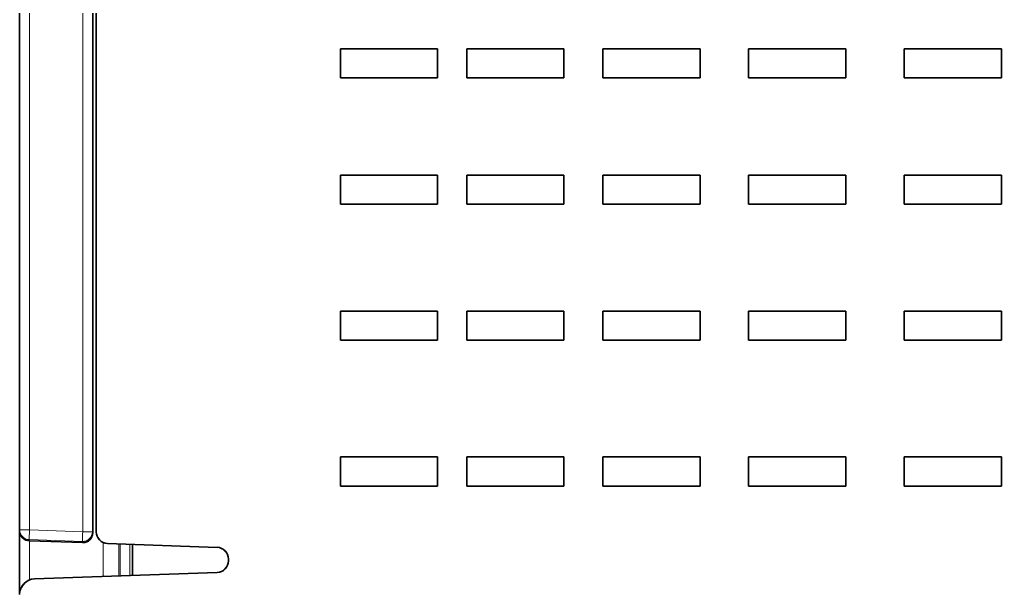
# Model space of a CAD drawing. Extents: x -45 to 645, y -160 to 467.
# Drawn here: x 291.1 to 341.6, y 165.5 to 195.1 of the extents above; entities that cross this region are included whole.
import ezdxf

# ---------------------------------------------------------------- set-up
doc = ezdxf.new("R2010")
doc.units = 0
doc.layers.add('layer 1', color=7, linetype='Continuous')

msp = doc.modelspace()

# ---------------------------------------------------------------- linework, layer by layer
at = {"color": 7, "lineweight": 35}
for p, q in [((291.132, 168.806), (291.132, 236.762)), ((291.132, 168.806), (291.132, 236.762)), ((291.132, 168.806), (291.132, 236.762)), ((291.132, 168.806), (291.132, 236.762)), ((294.89, 168.651), (294.89, 225.463)), ((294.89, 225.463), (294.89, 168.651)), ((294.89, 168.651), (294.89, 225.463)), ((294.89, 225.463), (294.89, 168.651)), ((295.071, 205.062), (295.071, 168.706)), ((295.071, 205.062), (295.071, 168.706)), ((295.071, 205.062), (295.071, 168.706)), ((295.071, 205.062), (295.071, 168.706))]:
    msp.add_line(p, q, dxfattribs=at)
at = {"color": 7, "lineweight": 13}
for p, q in [((291.632, 236.762), (291.632, 168.806)), ((291.632, 236.762), (291.632, 168.806)), ((291.632, 236.762), (291.632, 168.806)), ((291.632, 236.762), (291.632, 168.806)), ((294.375, 168.711), (294.375, 236.262)), ((294.375, 168.711), (294.375, 236.262)), ((294.375, 168.711), (294.375, 236.262)), ((294.375, 168.711), (294.375, 236.262)), ((294.875, 168.711), (294.875, 236.262)), ((294.875, 236.262), (294.875, 168.711)), ((294.875, 168.711), (294.875, 236.262)), ((294.875, 236.262), (294.875, 168.711))]:
    msp.add_line(p, q, dxfattribs=at)
at = {"color": 7, "lineweight": 35, "ltscale": 0.0375}
for p, q in [((307.632, 192.062), (307.632, 193.562)), ((307.632, 192.062), (307.632, 193.562)), ((307.632, 192.062), (307.632, 193.562)), ((307.632, 192.062), (307.632, 193.562)), ((312.632, 193.562), (312.632, 192.062)), ((312.632, 193.562), (312.632, 192.062)), ((312.632, 193.562), (312.632, 192.062)), ((312.632, 193.562), (312.632, 192.062)), ((314.132, 192.062), (314.132, 193.562)), ((314.132, 192.062), (314.132, 193.562)), ((314.132, 192.062), (314.132, 193.562)), ((314.132, 192.062), (314.132, 193.562)), ((319.132, 193.562), (319.132, 192.062)), ((319.132, 193.562), (319.132, 192.062)), ((319.132, 193.562), (319.132, 192.062)), ((319.132, 193.562), (319.132, 192.062)), ((321.132, 192.062), (321.132, 193.562)), ((321.132, 192.062), (321.132, 193.562)), ((321.132, 192.062), (321.132, 193.562)), ((321.132, 192.062), (321.132, 193.562)), ((326.132, 193.562), (326.132, 192.062)), ((326.132, 193.562), (326.132, 192.062)), ((326.132, 193.562), (326.132, 192.062)), ((326.132, 193.562), (326.132, 192.062)), ((328.632, 192.062), (328.632, 193.562)), ((328.632, 192.062), (328.632, 193.562)), ((328.632, 192.062), (328.632, 193.562)), ((328.632, 192.062), (328.632, 193.562)), ((333.632, 193.562), (333.632, 192.062)), ((333.632, 193.562), (333.632, 192.062)), ((333.632, 193.562), (333.632, 192.062)), ((333.632, 193.562), (333.632, 192.062)), ((336.632, 192.062), (336.632, 193.562)), ((336.632, 192.062), (336.632, 193.562)), ((336.632, 192.062), (336.632, 193.562)), ((336.632, 192.062), (336.632, 193.562)), ((341.632, 193.562), (341.632, 192.062)), ((341.632, 193.562), (341.632, 192.062)), ((341.632, 193.562), (341.632, 192.062)), ((341.632, 193.562), (341.632, 192.062)), ((307.632, 185.562), (307.632, 187.062)), ((307.632, 185.562), (307.632, 187.062)), ((307.632, 185.562), (307.632, 187.062)), ((307.632, 185.562), (307.632, 187.062)), ((312.632, 187.062), (312.632, 185.562)), ((312.632, 187.062), (312.632, 185.562)), ((312.632, 187.062), (312.632, 185.562)), ((312.632, 187.062), (312.632, 185.562)), ((314.132, 185.562), (314.132, 187.062)), ((314.132, 185.562), (314.132, 187.062)), ((314.132, 185.562), (314.132, 187.062)), ((314.132, 185.562), (314.132, 187.062)), ((319.132, 187.062), (319.132, 185.562)), ((319.132, 187.062), (319.132, 185.562)), ((319.132, 187.062), (319.132, 185.562)), ((319.132, 187.062), (319.132, 185.562)), ((321.132, 185.562), (321.132, 187.062)), ((321.132, 185.562), (321.132, 187.062)), ((321.132, 185.562), (321.132, 187.062)), ((321.132, 185.562), (321.132, 187.062)), ((326.132, 187.062), (326.132, 185.562)), ((326.132, 187.062), (326.132, 185.562)), ((326.132, 187.062), (326.132, 185.562)), ((326.132, 187.062), (326.132, 185.562)), ((328.632, 185.562), (328.632, 187.062)), ((328.632, 185.562), (328.632, 187.062)), ((328.632, 185.562), (328.632, 187.062)), ((328.632, 185.562), (328.632, 187.062)), ((333.632, 187.062), (333.632, 185.562)), ((333.632, 187.062), (333.632, 185.562)), ((333.632, 187.062), (333.632, 185.562)), ((333.632, 187.062), (333.632, 185.562)), ((336.632, 185.562), (336.632, 187.062)), ((336.632, 185.562), (336.632, 187.062)), ((336.632, 185.562), (336.632, 187.062)), ((336.632, 185.562), (336.632, 187.062)), ((341.632, 187.062), (341.632, 185.562)), ((341.632, 187.062), (341.632, 185.562)), ((341.632, 187.062), (341.632, 185.562)), ((341.632, 187.062), (341.632, 185.562)), ((307.632, 178.562), (307.632, 180.062)), ((307.632, 178.562), (307.632, 180.062)), ((307.632, 178.562), (307.632, 180.062)), ((307.632, 178.562), (307.632, 180.062)), ((312.632, 180.062), (312.632, 178.562)), ((312.632, 180.062), (312.632, 178.562)), ((312.632, 180.062), (312.632, 178.562)), ((312.632, 180.062), (312.632, 178.562)), ((314.132, 178.562), (314.132, 180.062)), ((314.132, 178.562), (314.132, 180.062)), ((314.132, 178.562), (314.132, 180.062)), ((314.132, 178.562), (314.132, 180.062)), ((319.132, 180.062), (319.132, 178.562)), ((319.132, 180.062), (319.132, 178.562)), ((319.132, 180.062), (319.132, 178.562)), ((319.132, 180.062), (319.132, 178.562)), ((321.132, 178.562), (321.132, 180.062)), ((321.132, 178.562), (321.132, 180.062)), ((321.132, 178.562), (321.132, 180.062)), ((321.132, 178.562), (321.132, 180.062)), ((326.132, 180.062), (326.132, 178.562)), ((326.132, 180.062), (326.132, 178.562)), ((326.132, 180.062), (326.132, 178.562)), ((326.132, 180.062), (326.132, 178.562)), ((328.632, 178.562), (328.632, 180.062)), ((328.632, 178.562), (328.632, 180.062)), ((328.632, 178.562), (328.632, 180.062)), ((328.632, 178.562), (328.632, 180.062)), ((333.632, 180.062), (333.632, 178.562)), ((333.632, 180.062), (333.632, 178.562)), ((333.632, 180.062), (333.632, 178.562)), ((333.632, 180.062), (333.632, 178.562)), ((336.632, 178.562), (336.632, 180.062)), ((336.632, 178.562), (336.632, 180.062)), ((336.632, 178.562), (336.632, 180.062)), ((336.632, 178.562), (336.632, 180.062)), ((341.632, 180.062), (341.632, 178.562)), ((341.632, 180.062), (341.632, 178.562)), ((341.632, 180.062), (341.632, 178.562)), ((341.632, 180.062), (341.632, 178.562)), ((307.632, 171.062), (307.632, 172.562)), ((307.632, 171.062), (307.632, 172.562)), ((307.632, 171.062), (307.632, 172.562)), ((307.632, 171.062), (307.632, 172.562)), ((312.632, 172.562), (312.632, 171.062)), ((312.632, 172.562), (312.632, 171.062)), ((312.632, 172.562), (312.632, 171.062)), ((312.632, 172.562), (312.632, 171.062)), ((314.132, 171.062), (314.132, 172.562)), ((314.132, 171.062), (314.132, 172.562)), ((314.132, 171.062), (314.132, 172.562)), ((314.132, 171.062), (314.132, 172.562)), ((319.132, 172.562), (319.132, 171.062)), ((319.132, 172.562), (319.132, 171.062)), ((319.132, 172.562), (319.132, 171.062)), ((319.132, 172.562), (319.132, 171.062)), ((321.132, 171.062), (321.132, 172.562)), ((321.132, 171.062), (321.132, 172.562)), ((321.132, 171.062), (321.132, 172.562)), ((321.132, 171.062), (321.132, 172.562)), ((326.132, 172.562), (326.132, 171.062)), ((326.132, 172.562), (326.132, 171.062)), ((326.132, 172.562), (326.132, 171.062)), ((326.132, 172.562), (326.132, 171.062)), ((328.632, 171.062), (328.632, 172.562)), ((328.632, 171.062), (328.632, 172.562)), ((328.632, 171.062), (328.632, 172.562)), ((328.632, 171.062), (328.632, 172.562)), ((333.632, 172.562), (333.632, 171.062)), ((333.632, 172.562), (333.632, 171.062)), ((333.632, 172.562), (333.632, 171.062)), ((333.632, 172.562), (333.632, 171.062)), ((336.632, 171.062), (336.632, 172.562)), ((336.632, 171.062), (336.632, 172.562)), ((336.632, 171.062), (336.632, 172.562)), ((336.632, 171.062), (336.632, 172.562)), ((341.632, 172.562), (341.632, 171.062)), ((341.632, 172.562), (341.632, 171.062)), ((341.632, 172.562), (341.632, 171.062)), ((341.632, 172.562), (341.632, 171.062))]:
    msp.add_line(p, q, dxfattribs=at)
at = {"color": 7, "lineweight": 35, "ltscale": 0.125}
for p, q in [((307.632, 193.562), (312.632, 193.562)), ((307.632, 193.562), (312.632, 193.562)), ((307.632, 193.562), (312.632, 193.562)), ((307.632, 193.562), (312.632, 193.562)), ((314.132, 193.562), (319.132, 193.562)), ((314.132, 193.562), (319.132, 193.562)), ((314.132, 193.562), (319.132, 193.562)), ((314.132, 193.562), (319.132, 193.562)), ((321.132, 193.562), (326.132, 193.562)), ((321.132, 193.562), (326.132, 193.562)), ((321.132, 193.562), (326.132, 193.562)), ((321.132, 193.562), (326.132, 193.562)), ((328.632, 193.562), (333.632, 193.562)), ((328.632, 193.562), (333.632, 193.562)), ((328.632, 193.562), (333.632, 193.562)), ((328.632, 193.562), (333.632, 193.562)), ((336.632, 193.562), (341.632, 193.562)), ((336.632, 193.562), (341.632, 193.562)), ((336.632, 193.562), (341.632, 193.562)), ((336.632, 193.562), (341.632, 193.562)), ((312.632, 192.062), (307.632, 192.062)), ((312.632, 192.062), (307.632, 192.062)), ((312.632, 192.062), (307.632, 192.062)), ((312.632, 192.062), (307.632, 192.062)), ((319.132, 192.062), (314.132, 192.062)), ((319.132, 192.062), (314.132, 192.062)), ((319.132, 192.062), (314.132, 192.062)), ((319.132, 192.062), (314.132, 192.062)), ((326.132, 192.062), (321.132, 192.062)), ((326.132, 192.062), (321.132, 192.062)), ((326.132, 192.062), (321.132, 192.062)), ((326.132, 192.062), (321.132, 192.062)), ((333.632, 192.062), (328.632, 192.062)), ((333.632, 192.062), (328.632, 192.062)), ((333.632, 192.062), (328.632, 192.062)), ((333.632, 192.062), (328.632, 192.062)), ((341.632, 192.062), (336.632, 192.062)), ((341.632, 192.062), (336.632, 192.062)), ((341.632, 192.062), (336.632, 192.062)), ((341.632, 192.062), (336.632, 192.062)), ((307.632, 187.062), (312.632, 187.062)), ((307.632, 187.062), (312.632, 187.062)), ((307.632, 187.062), (312.632, 187.062)), ((307.632, 187.062), (312.632, 187.062)), ((314.132, 187.062), (319.132, 187.062)), ((314.132, 187.062), (319.132, 187.062)), ((314.132, 187.062), (319.132, 187.062)), ((314.132, 187.062), (319.132, 187.062)), ((321.132, 187.062), (326.132, 187.062)), ((321.132, 187.062), (326.132, 187.062)), ((321.132, 187.062), (326.132, 187.062)), ((321.132, 187.062), (326.132, 187.062)), ((328.632, 187.062), (333.632, 187.062)), ((328.632, 187.062), (333.632, 187.062)), ((328.632, 187.062), (333.632, 187.062)), ((328.632, 187.062), (333.632, 187.062)), ((336.632, 187.062), (341.632, 187.062)), ((336.632, 187.062), (341.632, 187.062)), ((336.632, 187.062), (341.632, 187.062)), ((336.632, 187.062), (341.632, 187.062)), ((312.632, 185.562), (307.632, 185.562)), ((312.632, 185.562), (307.632, 185.562)), ((312.632, 185.562), (307.632, 185.562)), ((312.632, 185.562), (307.632, 185.562)), ((319.132, 185.562), (314.132, 185.562)), ((319.132, 185.562), (314.132, 185.562)), ((319.132, 185.562), (314.132, 185.562)), ((319.132, 185.562), (314.132, 185.562)), ((326.132, 185.562), (321.132, 185.562)), ((326.132, 185.562), (321.132, 185.562)), ((326.132, 185.562), (321.132, 185.562)), ((326.132, 185.562), (321.132, 185.562)), ((333.632, 185.562), (328.632, 185.562)), ((333.632, 185.562), (328.632, 185.562)), ((333.632, 185.562), (328.632, 185.562)), ((333.632, 185.562), (328.632, 185.562)), ((341.632, 185.562), (336.632, 185.562)), ((341.632, 185.562), (336.632, 185.562)), ((341.632, 185.562), (336.632, 185.562)), ((341.632, 185.562), (336.632, 185.562)), ((307.632, 180.062), (312.632, 180.062)), ((307.632, 180.062), (312.632, 180.062)), ((307.632, 180.062), (312.632, 180.062)), ((307.632, 180.062), (312.632, 180.062)), ((314.132, 180.062), (319.132, 180.062)), ((314.132, 180.062), (319.132, 180.062)), ((314.132, 180.062), (319.132, 180.062)), ((314.132, 180.062), (319.132, 180.062)), ((321.132, 180.062), (326.132, 180.062)), ((321.132, 180.062), (326.132, 180.062)), ((321.132, 180.062), (326.132, 180.062)), ((321.132, 180.062), (326.132, 180.062)), ((328.632, 180.062), (333.632, 180.062)), ((328.632, 180.062), (333.632, 180.062)), ((328.632, 180.062), (333.632, 180.062)), ((328.632, 180.062), (333.632, 180.062)), ((336.632, 180.062), (341.632, 180.062)), ((336.632, 180.062), (341.632, 180.062)), ((336.632, 180.062), (341.632, 180.062)), ((336.632, 180.062), (341.632, 180.062)), ((312.632, 178.562), (307.632, 178.562)), ((312.632, 178.562), (307.632, 178.562)), ((312.632, 178.562), (307.632, 178.562)), ((312.632, 178.562), (307.632, 178.562)), ((319.132, 178.562), (314.132, 178.562)), ((319.132, 178.562), (314.132, 178.562)), ((319.132, 178.562), (314.132, 178.562)), ((319.132, 178.562), (314.132, 178.562)), ((326.132, 178.562), (321.132, 178.562)), ((326.132, 178.562), (321.132, 178.562)), ((326.132, 178.562), (321.132, 178.562)), ((326.132, 178.562), (321.132, 178.562)), ((333.632, 178.562), (328.632, 178.562)), ((333.632, 178.562), (328.632, 178.562)), ((333.632, 178.562), (328.632, 178.562)), ((333.632, 178.562), (328.632, 178.562)), ((341.632, 178.562), (336.632, 178.562)), ((341.632, 178.562), (336.632, 178.562)), ((341.632, 178.562), (336.632, 178.562)), ((341.632, 178.562), (336.632, 178.562)), ((307.632, 172.562), (312.632, 172.562)), ((307.632, 172.562), (312.632, 172.562)), ((307.632, 172.562), (312.632, 172.562)), ((307.632, 172.562), (312.632, 172.562)), ((314.132, 172.562), (319.132, 172.562)), ((314.132, 172.562), (319.132, 172.562)), ((314.132, 172.562), (319.132, 172.562)), ((314.132, 172.562), (319.132, 172.562)), ((321.132, 172.562), (326.132, 172.562)), ((321.132, 172.562), (326.132, 172.562)), ((321.132, 172.562), (326.132, 172.562)), ((321.132, 172.562), (326.132, 172.562)), ((328.632, 172.562), (333.632, 172.562)), ((328.632, 172.562), (333.632, 172.562)), ((328.632, 172.562), (333.632, 172.562)), ((328.632, 172.562), (333.632, 172.562)), ((336.632, 172.562), (341.632, 172.562)), ((336.632, 172.562), (341.632, 172.562)), ((336.632, 172.562), (341.632, 172.562)), ((336.632, 172.562), (341.632, 172.562)), ((312.632, 171.062), (307.632, 171.062)), ((312.632, 171.062), (307.632, 171.062)), ((312.632, 171.062), (307.632, 171.062)), ((312.632, 171.062), (307.632, 171.062)), ((319.132, 171.062), (314.132, 171.062)), ((319.132, 171.062), (314.132, 171.062)), ((319.132, 171.062), (314.132, 171.062)), ((319.132, 171.062), (314.132, 171.062)), ((326.132, 171.062), (321.132, 171.062)), ((326.132, 171.062), (321.132, 171.062)), ((326.132, 171.062), (321.132, 171.062)), ((326.132, 171.062), (321.132, 171.062)), ((333.632, 171.062), (328.632, 171.062)), ((333.632, 171.062), (328.632, 171.062)), ((333.632, 171.062), (328.632, 171.062)), ((333.632, 171.062), (328.632, 171.062)), ((341.632, 171.062), (336.632, 171.062)), ((341.632, 171.062), (336.632, 171.062)), ((341.632, 171.062), (336.632, 171.062)), ((341.632, 171.062), (336.632, 171.062))]:
    msp.add_line(p, q, dxfattribs=at)
at = {"color": 7, "lineweight": 35, "ltscale": 0.001914}
for p, q in [((291.132, 168.806), (291.132, 168.73)), ((291.132, 168.73), (291.132, 168.806)), ((291.132, 168.806), (291.132, 168.73)), ((291.132, 168.73), (291.132, 168.806))]:
    msp.add_line(p, q, dxfattribs=at)
at = {"color": 7, "lineweight": 13, "ltscale": 0.0125}
for p, q in [((291.632, 168.806), (291.132, 168.806)), ((291.132, 168.806), (291.632, 168.806)), ((291.632, 168.806), (291.132, 168.806)), ((291.132, 168.806), (291.632, 168.806))]:
    msp.add_line(p, q, dxfattribs=at)
at = {"color": 7, "lineweight": 35, "ltscale": 0.080972}
for p, q in [((291.132, 168.73), (291.132, 165.491)), ((291.132, 165.491), (291.132, 168.73)), ((291.132, 168.73), (291.132, 165.491)), ((291.132, 165.491), (291.132, 168.73))]:
    msp.add_line(p, q, dxfattribs=at)
at = {"color": 7, "lineweight": 13, "ltscale": 0.012492}
for p, q in [((291.614, 168.307), (291.632, 168.806)), ((291.632, 168.806), (291.614, 168.307)), ((291.614, 168.307), (291.632, 168.806)), ((291.632, 168.806), (291.614, 168.307))]:
    msp.add_line(p, q, dxfattribs=at)
at = {"color": 7, "lineweight": 13, "ltscale": 0.06863}
for p, q in [((291.632, 168.806), (294.375, 168.711)), ((294.375, 168.711), (291.632, 168.806)), ((291.632, 168.806), (294.375, 168.711)), ((294.375, 168.711), (291.632, 168.806))]:
    msp.add_line(p, q, dxfattribs=at)
at = {"color": 7, "lineweight": 13, "ltscale": 0.003043}
msp.add_line((294.371, 168.589), (294.375, 168.711), dxfattribs=at)
msp.add_line((294.371, 168.589), (294.375, 168.711), dxfattribs=at)
msp.add_line((294.371, 168.589), (294.375, 168.711), dxfattribs=at)
msp.add_line((294.371, 168.589), (294.375, 168.711), dxfattribs=at)
at = {"color": 7, "lineweight": 13, "ltscale": 0.012499}
msp.add_line((294.875, 168.711), (294.375, 168.711), dxfattribs=at)
msp.add_line((294.875, 168.711), (294.375, 168.711), dxfattribs=at)
msp.add_line((294.875, 168.711), (294.375, 168.711), dxfattribs=at)
msp.add_line((294.875, 168.711), (294.375, 168.711), dxfattribs=at)
at = {"color": 7, "lineweight": 13, "ltscale": 0.001548}
for p, q in [((294.89, 168.651), (294.875, 168.711)), ((294.875, 168.711), (294.89, 168.651)), ((294.89, 168.651), (294.875, 168.711)), ((294.875, 168.711), (294.89, 168.651))]:
    msp.add_line(p, q, dxfattribs=at)
at = {"color": 7, "lineweight": 13, "ltscale": 0.068631}
for p, q in [((291.614, 168.307), (294.358, 168.212)), ((294.358, 168.212), (291.614, 168.307)), ((291.614, 168.307), (294.358, 168.212)), ((294.358, 168.212), (291.614, 168.307))]:
    msp.add_line(p, q, dxfattribs=at)
at = {"color": 7, "lineweight": 13, "ltscale": 0.001492}
for p, q in [((291.614, 168.247), (291.614, 168.307)), ((291.614, 168.307), (291.614, 168.247)), ((291.614, 168.247), (291.614, 168.307)), ((291.614, 168.307), (291.614, 168.247))]:
    msp.add_line(p, q, dxfattribs=at)
at = {"color": 7, "lineweight": 35, "ltscale": 0.000435}
msp.add_line((291.632, 168.247), (291.614, 168.247), dxfattribs=at)
msp.add_line((291.632, 168.247), (291.614, 168.247), dxfattribs=at)
at = {"color": 7, "lineweight": 35, "ltscale": 0.00043513}
msp.add_line((291.614, 168.247), (291.632, 168.247), dxfattribs=at)
msp.add_line((291.614, 168.247), (291.632, 168.247), dxfattribs=at)
at = {"color": 7, "lineweight": 35, "ltscale": 4.4e-05}
msp.add_line((291.633, 168.247), (291.632, 168.247), dxfattribs=at)
msp.add_line((291.633, 168.247), (291.632, 168.247), dxfattribs=at)
at = {"color": 7, "lineweight": 35, "ltscale": 4.35143e-05}
msp.add_line((291.632, 168.247), (291.633, 168.247), dxfattribs=at)
msp.add_line((291.632, 168.247), (291.633, 168.247), dxfattribs=at)
at = {"color": 7, "lineweight": 35, "ltscale": 0.068526}
msp.add_line((291.633, 168.247), (294.373, 168.151), dxfattribs=at)
msp.add_line((291.633, 168.247), (294.373, 168.151), dxfattribs=at)
at = {"color": 7, "lineweight": 13, "ltscale": 0.050378}
for p, q in [((291.633, 166.232), (291.633, 168.247)), ((291.633, 168.247), (291.633, 166.232)), ((291.633, 166.232), (291.633, 168.247)), ((291.633, 168.247), (291.633, 166.232))]:
    msp.add_line(p, q, dxfattribs=at)
at = {"color": 7, "lineweight": 35, "ltscale": 0.068525}
msp.add_line((294.373, 168.151), (291.633, 168.247), dxfattribs=at)
msp.add_line((294.373, 168.151), (291.633, 168.247), dxfattribs=at)
at = {"color": 7, "lineweight": 13, "ltscale": 0.00945}
msp.add_line((294.358, 168.212), (294.371, 168.589), dxfattribs=at)
msp.add_line((294.358, 168.212), (294.371, 168.589), dxfattribs=at)
msp.add_line((294.358, 168.212), (294.371, 168.589), dxfattribs=at)
msp.add_line((294.358, 168.212), (294.371, 168.589), dxfattribs=at)
at = {"color": 7, "lineweight": 13, "ltscale": 0.000433}
msp.add_line((294.358, 168.212), (294.375, 168.211), dxfattribs=at)
msp.add_line((294.358, 168.212), (294.375, 168.211), dxfattribs=at)
at = {"color": 7, "lineweight": 13, "ltscale": 0.001558}
msp.add_line((294.373, 168.151), (294.358, 168.212), dxfattribs=at)
msp.add_line((294.373, 168.151), (294.358, 168.212), dxfattribs=at)
msp.add_line((294.373, 168.151), (294.358, 168.212), dxfattribs=at)
msp.add_line((294.373, 168.151), (294.358, 168.212), dxfattribs=at)
at = {"color": 7, "lineweight": 13, "ltscale": 0.00043418}
msp.add_line((294.375, 168.211), (294.358, 168.212), dxfattribs=at)
msp.add_line((294.375, 168.211), (294.358, 168.212), dxfattribs=at)
at = {"color": 7, "lineweight": 35, "ltscale": 0.000434}
msp.add_line((294.373, 168.151), (294.39, 168.151), dxfattribs=at)
msp.add_line((294.373, 168.151), (294.39, 168.151), dxfattribs=at)
at = {"color": 7, "lineweight": 35, "ltscale": 0.000434113}
msp.add_line((294.39, 168.151), (294.373, 168.151), dxfattribs=at)
msp.add_line((294.39, 168.151), (294.373, 168.151), dxfattribs=at)
at = {"color": 7, "lineweight": 13, "ltscale": 0.043596}
msp.add_line((295.432, 166.412), (295.432, 168.156), dxfattribs=at)
msp.add_line((295.432, 166.412), (295.432, 168.156), dxfattribs=at)
msp.add_line((295.432, 166.412), (295.432, 168.156), dxfattribs=at)
msp.add_line((295.432, 166.412), (295.432, 168.156), dxfattribs=at)
at = {"color": 7, "lineweight": 35, "ltscale": 0.141131}
msp.add_line((295.65, 168.106), (301.292, 167.909), dxfattribs=at)
msp.add_line((295.65, 168.106), (301.292, 167.909), dxfattribs=at)
msp.add_line((295.65, 168.106), (301.292, 167.909), dxfattribs=at)
msp.add_line((295.65, 168.106), (301.292, 167.909), dxfattribs=at)
at = {"color": 7, "lineweight": 13, "ltscale": 0.041161}
for p, q in [((296.229, 166.44), (296.229, 168.086)), ((296.229, 168.086), (296.229, 166.44)), ((296.229, 166.44), (296.229, 168.086)), ((296.229, 168.086), (296.229, 166.44))]:
    msp.add_line(p, q, dxfattribs=at)
at = {"color": 7, "lineweight": 13, "ltscale": 0.041026}
msp.add_line((296.306, 166.443), (296.306, 168.084), dxfattribs=at)
msp.add_line((296.306, 166.443), (296.306, 168.084), dxfattribs=at)
msp.add_line((296.306, 166.443), (296.306, 168.084), dxfattribs=at)
msp.add_line((296.306, 166.443), (296.306, 168.084), dxfattribs=at)
at = {"color": 7, "lineweight": 13, "ltscale": 0.040154}
for p, q in [((296.806, 168.066), (296.806, 166.46)), ((296.806, 166.46), (296.806, 168.066)), ((296.806, 168.066), (296.806, 166.46)), ((296.806, 166.46), (296.806, 168.066))]:
    msp.add_line(p, q, dxfattribs=at)
at = {"color": 7, "lineweight": 35, "ltscale": 0.039934}
msp.add_line((296.932, 166.464), (296.932, 168.062), dxfattribs=at)
msp.add_line((296.932, 166.464), (296.932, 168.062), dxfattribs=at)
msp.add_line((296.932, 166.464), (296.932, 168.062), dxfattribs=at)
msp.add_line((296.932, 166.464), (296.932, 168.062), dxfattribs=at)
at = {"color": 7, "lineweight": 35, "ltscale": 0.00234}
msp.add_line((301.871, 167.31), (301.871, 167.216), dxfattribs=at)
msp.add_line((301.871, 167.31), (301.871, 167.216), dxfattribs=at)
msp.add_line((301.871, 167.31), (301.871, 167.216), dxfattribs=at)
msp.add_line((301.871, 167.31), (301.871, 167.216), dxfattribs=at)
at = {"color": 7, "lineweight": 35, "ltscale": 0.234845}
msp.add_line((301.292, 166.617), (291.904, 166.289), dxfattribs=at)
msp.add_line((301.292, 166.617), (291.904, 166.289), dxfattribs=at)
msp.add_line((301.292, 166.617), (291.904, 166.289), dxfattribs=at)
msp.add_line((301.292, 166.617), (291.904, 166.289), dxfattribs=at)
at = {"color": 7, "lineweight": 35}
for points in [[(291.132, 168.73), (291.162, 168.564), (291.255, 168.412), (291.416, 168.295), (291.614, 168.247)], [(291.132, 168.73), (291.162, 168.563), (291.256, 168.411), (291.449, 168.28), (291.614, 168.247)], [(291.132, 168.73), (291.162, 168.564), (291.255, 168.412), (291.416, 168.295), (291.614, 168.247)], [(291.132, 168.73), (291.162, 168.563), (291.256, 168.411), (291.449, 168.28), (291.614, 168.247)]]:
    msp.add_lwpolyline(points, dxfattribs=at)
at = {"color": 7, "lineweight": 13}
for centre, start, end in [((291.631, 168.807), 180.0192, 268.0292), ((291.631, 168.807), 180.0192, 268.0292), ((294.375, 168.711), 270.0023, 359.959), ((294.375, 168.711), 270.0023, 359.959)]:
    msp.add_arc(centre, 0.5, start, end, dxfattribs=at)
at = {"color": 7, "lineweight": 35}
for centre, radius, start, end in [((295.671, 168.706), 0.6, 180.0012, 268.0008), ((295.671, 168.706), 0.6, 180.0012, 268.0008), ((295.671, 168.706), 0.6, 180.0012, 268.0008), ((295.671, 168.706), 0.6, 180.0012, 268.0008), ((294.39, 168.651), 0.5, 270.0095, 0.0184), ((294.39, 168.651), 0.5, 270.0044, 0.0247), ((294.39, 168.651), 0.5, 270.0095, 0.0184), ((294.39, 168.651), 0.5, 270.0044, 0.0247), ((301.271, 167.31), 0.6, 360, 88.0003), ((301.271, 167.31), 0.6, 360, 88.0003), ((301.271, 167.31), 0.6, 0, 88.0003), ((301.271, 167.31), 0.6, 360, 88.0003), ((301.271, 167.216), 0.6, 272.0004, 0), ((301.271, 167.216), 0.6, 272.0004, 0), ((301.271, 167.216), 0.6, 272.0004, 0), ((301.271, 167.216), 0.6, 272.0004, 0), ((291.932, 165.489), 0.8, 91.9997, 180), ((291.932, 165.489), 0.8, 91.9997, 180), ((291.932, 165.489), 0.8, 91.9997, 180), ((291.932, 165.489), 0.8, 91.9997, 180)]:
    msp.add_arc(centre, radius, start, end, dxfattribs=at)
at = {"color": 7, "lineweight": 13}
for centre, major_axis, ratio, start_param, end_param in [((291.632, 168.806), (0.5, 0), 0.999386, 3.141593, 4.677626), ((291.632, 168.806), (0.5, 0), 0.999386, 3.141593, 4.677626), ((294.375, 168.711), (0.485, 0.12), 0.999337, 4.470627, 6.041115), ((294.375, 168.711), (0.485, 0.12), 0.999337, 4.470627, 6.041115)]:
    msp.add_ellipse(centre, major_axis=major_axis, ratio=ratio, start_param=start_param, end_param=end_param, dxfattribs=at)
at = {"layer": 'layer 1', "color": 7, "lineweight": 9, "true_color": 0xffffff}
for points in [[(291.132, 168.806), (291.132, 191.458), (291.132, 225.436), (291.132, 236.762)], [(294.89, 225.462), (294.89, 206.525), (294.89, 178.119), (294.89, 168.651)], [(295.071, 168.706), (295.071, 180.825), (295.071, 199.003), (295.071, 205.062)], [(307.632, 193.562), (309.298, 193.562), (311.798, 193.562), (312.632, 193.562)], [(307.632, 192.062), (307.632, 192.562), (307.632, 193.312), (307.632, 193.562)], [(312.632, 193.562), (312.632, 193.062), (312.632, 192.312), (312.632, 192.062)], [(314.132, 193.562), (315.798, 193.562), (318.298, 193.562), (319.132, 193.562)], [(314.132, 192.062), (314.132, 192.562), (314.132, 193.312), (314.132, 193.562)], [(319.132, 193.562), (319.132, 193.062), (319.132, 192.312), (319.132, 192.062)], [(321.132, 193.562), (322.798, 193.562), (325.298, 193.562), (326.132, 193.562)], [(321.132, 192.062), (321.132, 192.562), (321.132, 193.312), (321.132, 193.562)], [(326.132, 193.562), (326.132, 193.062), (326.132, 192.312), (326.132, 192.062)], [(328.632, 193.562), (330.298, 193.562), (332.798, 193.562), (333.632, 193.562)], [(328.632, 192.062), (328.632, 192.562), (328.632, 193.312), (328.632, 193.562)], [(333.632, 193.562), (333.632, 193.062), (333.632, 192.312), (333.632, 192.062)], [(336.632, 193.562), (338.298, 193.562), (340.798, 193.562), (341.632, 193.562)], [(336.632, 192.062), (336.632, 192.562), (336.632, 193.312), (336.632, 193.562)], [(341.632, 193.562), (341.632, 193.062), (341.632, 192.312), (341.632, 192.062)], [(312.632, 192.062), (310.965, 192.062), (308.465, 192.062), (307.632, 192.062)], [(319.132, 192.062), (317.465, 192.062), (314.965, 192.062), (314.132, 192.062)], [(326.132, 192.062), (324.465, 192.062), (321.965, 192.062), (321.132, 192.062)], [(333.632, 192.062), (331.965, 192.062), (329.465, 192.062), (328.632, 192.062)], [(341.632, 192.062), (339.965, 192.062), (337.465, 192.062), (336.632, 192.062)], [(307.632, 187.062), (309.298, 187.062), (311.798, 187.062), (312.632, 187.062)], [(307.632, 185.562), (307.632, 186.062), (307.632, 186.812), (307.632, 187.062)], [(312.632, 187.062), (312.632, 186.562), (312.632, 185.812), (312.632, 185.562)], [(314.132, 187.062), (315.798, 187.062), (318.298, 187.062), (319.132, 187.062)], [(314.132, 185.562), (314.132, 186.062), (314.132, 186.812), (314.132, 187.062)], [(319.132, 187.062), (319.132, 186.562), (319.132, 185.812), (319.132, 185.562)], [(321.132, 187.062), (322.798, 187.062), (325.298, 187.062), (326.132, 187.062)], [(321.132, 185.562), (321.132, 186.062), (321.132, 186.812), (321.132, 187.062)], [(326.132, 187.062), (326.132, 186.562), (326.132, 185.812), (326.132, 185.562)], [(328.632, 187.062), (330.298, 187.062), (332.798, 187.062), (333.632, 187.062)], [(328.632, 185.562), (328.632, 186.062), (328.632, 186.812), (328.632, 187.062)], [(333.632, 187.062), (333.632, 186.562), (333.632, 185.812), (333.632, 185.562)], [(336.632, 187.062), (338.298, 187.062), (340.798, 187.062), (341.632, 187.062)], [(336.632, 185.562), (336.632, 186.062), (336.632, 186.812), (336.632, 187.062)], [(341.632, 187.062), (341.632, 186.562), (341.632, 185.812), (341.632, 185.562)], [(312.632, 185.562), (310.965, 185.562), (308.465, 185.562), (307.632, 185.562)], [(319.132, 185.562), (317.465, 185.562), (314.965, 185.562), (314.132, 185.562)], [(326.132, 185.562), (324.465, 185.562), (321.965, 185.562), (321.132, 185.562)], [(333.632, 185.562), (331.965, 185.562), (329.465, 185.562), (328.632, 185.562)], [(341.632, 185.562), (339.965, 185.562), (337.465, 185.562), (336.632, 185.562)], [(307.632, 180.062), (309.298, 180.062), (311.798, 180.062), (312.632, 180.062)], [(307.632, 178.562), (307.632, 179.062), (307.632, 179.812), (307.632, 180.062)], [(312.632, 180.062), (312.632, 179.562), (312.632, 178.812), (312.632, 178.562)], [(314.132, 180.062), (315.798, 180.062), (318.298, 180.062), (319.132, 180.062)], [(314.132, 178.562), (314.132, 179.062), (314.132, 179.812), (314.132, 180.062)], [(319.132, 180.062), (319.132, 179.562), (319.132, 178.812), (319.132, 178.562)], [(321.132, 180.062), (322.798, 180.062), (325.298, 180.062), (326.132, 180.062)], [(321.132, 178.562), (321.132, 179.062), (321.132, 179.812), (321.132, 180.062)], [(326.132, 180.062), (326.132, 179.562), (326.132, 178.812), (326.132, 178.562)], [(328.632, 180.062), (330.298, 180.062), (332.798, 180.062), (333.632, 180.062)], [(328.632, 178.562), (328.632, 179.062), (328.632, 179.812), (328.632, 180.062)], [(333.632, 180.062), (333.632, 179.562), (333.632, 178.812), (333.632, 178.562)], [(336.632, 180.062), (338.298, 180.062), (340.798, 180.062), (341.632, 180.062)], [(336.632, 178.562), (336.632, 179.062), (336.632, 179.812), (336.632, 180.062)], [(341.632, 180.062), (341.632, 179.562), (341.632, 178.812), (341.632, 178.562)], [(312.632, 178.562), (310.965, 178.562), (308.465, 178.562), (307.632, 178.562)], [(319.132, 178.562), (317.465, 178.562), (314.965, 178.562), (314.132, 178.562)], [(326.132, 178.562), (324.465, 178.562), (321.965, 178.562), (321.132, 178.562)], [(333.632, 178.562), (331.965, 178.562), (329.465, 178.562), (328.632, 178.562)], [(341.632, 178.562), (339.965, 178.562), (337.465, 178.562), (336.632, 178.562)], [(307.632, 172.562), (309.298, 172.562), (311.798, 172.562), (312.632, 172.562)], [(307.632, 171.062), (307.632, 171.562), (307.632, 172.312), (307.632, 172.562)], [(312.632, 172.562), (312.632, 172.062), (312.632, 171.312), (312.632, 171.062)], [(314.132, 172.562), (315.798, 172.562), (318.298, 172.562), (319.132, 172.562)], [(314.132, 171.062), (314.132, 171.562), (314.132, 172.312), (314.132, 172.562)], [(319.132, 172.562), (319.132, 172.062), (319.132, 171.312), (319.132, 171.062)], [(321.132, 172.562), (322.798, 172.562), (325.298, 172.562), (326.132, 172.562)], [(321.132, 171.062), (321.132, 171.562), (321.132, 172.312), (321.132, 172.562)], [(326.132, 172.562), (326.132, 172.062), (326.132, 171.312), (326.132, 171.062)], [(328.632, 172.562), (330.298, 172.562), (332.798, 172.562), (333.632, 172.562)], [(328.632, 171.062), (328.632, 171.562), (328.632, 172.312), (328.632, 172.562)], [(333.632, 172.562), (333.632, 172.062), (333.632, 171.312), (333.632, 171.062)], [(336.632, 172.562), (338.298, 172.562), (340.798, 172.562), (341.632, 172.562)], [(336.632, 171.062), (336.632, 171.562), (336.632, 172.312), (336.632, 172.562)], [(341.632, 172.562), (341.632, 172.062), (341.632, 171.312), (341.632, 171.062)], [(312.632, 171.062), (310.965, 171.062), (308.465, 171.062), (307.632, 171.062)], [(319.132, 171.062), (317.465, 171.062), (314.965, 171.062), (314.132, 171.062)], [(326.132, 171.062), (324.465, 171.062), (321.965, 171.062), (321.132, 171.062)], [(333.632, 171.062), (331.965, 171.062), (329.465, 171.062), (328.632, 171.062)], [(341.632, 171.062), (339.965, 171.062), (337.465, 171.062), (336.632, 171.062)], [(291.132, 168.73), (291.132, 168.755), (291.132, 168.794), (291.132, 168.806)], [(291.132, 168.73), (291.137, 168.413), (291.456, 168.25), (291.614, 168.247)], [(291.132, 165.489), (291.132, 166.569), (291.132, 168.19), (291.132, 168.73)], [(295.65, 168.106), (295.264, 168.12), (295.071, 168.513), (295.071, 168.706)], [(294.373, 168.151), (293.46, 168.183), (292.09, 168.231), (291.633, 168.247)], [(294.39, 168.151), (294.385, 168.151), (294.381, 168.151), (294.376, 168.151)], [(295.65, 168.106), (297.531, 168.041), (300.351, 167.942), (301.292, 167.909)], [(296.932, 168.062), (296.932, 167.529), (296.932, 166.73), (296.932, 166.464)], [(301.871, 167.31), (301.871, 167.696), (301.485, 167.903), (301.292, 167.909)], [(301.292, 166.616), (301.678, 166.63), (301.871, 167.023), (301.871, 167.216)], [(301.871, 167.216), (301.871, 167.247), (301.871, 167.294), (301.871, 167.31)], [(291.904, 166.289), (291.389, 166.271), (291.132, 165.747), (291.132, 165.489)], [(291.904, 166.289), (295.033, 166.398), (299.727, 166.562), (301.292, 166.616)]]:
    msp.add_open_spline(points, degree=3, dxfattribs=at)
msp.add_open_spline([(294.89, 168.651), (294.89, 168.513), (294.792, 168.346), (294.744, 168.297), (294.646, 168.199), (294.459, 168.151), (294.39, 168.151)], degree=3, knots=[0, 0, 0, 0, 0.5, 0.5, 0.5, 1, 1, 1, 1], dxfattribs=at)

doc.saveas('drawing.dxf')
